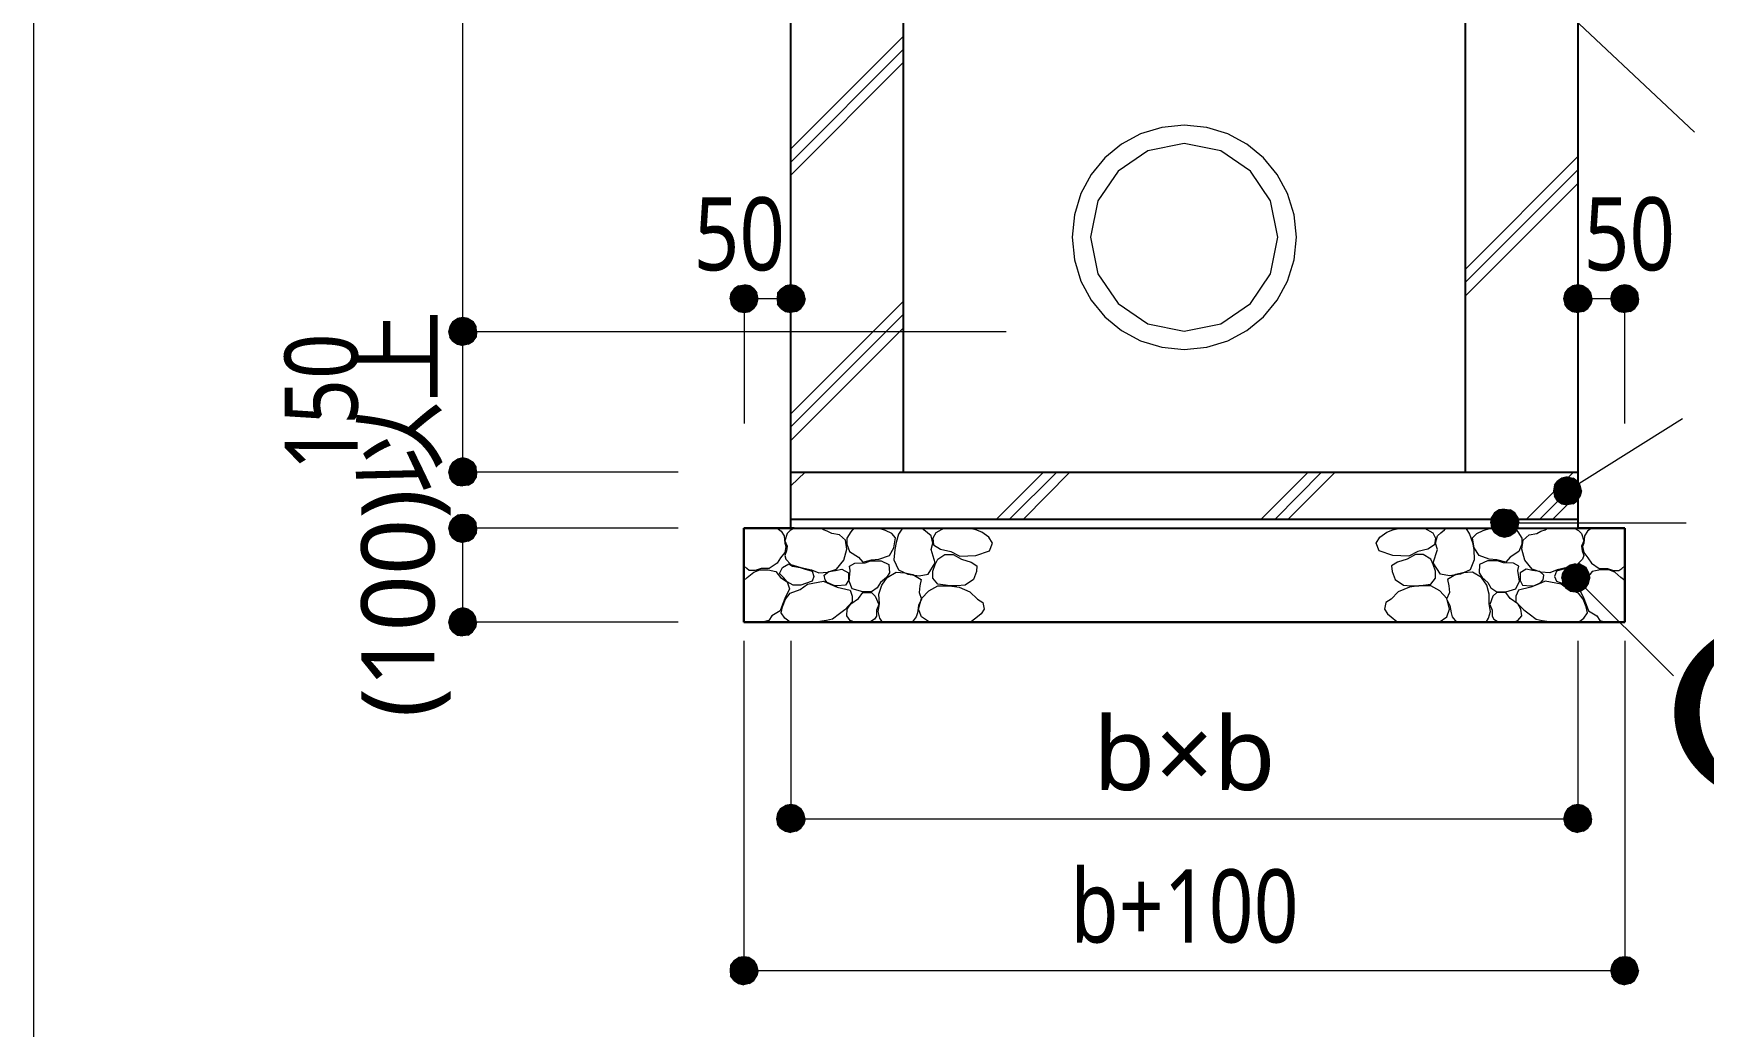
# Model space of a CAD drawing. Header units: millimetres. Extents: x 0 to 420, y 0 to 297.
# Drawn here: x 210.2 to 269.6, y 74.1 to 109.4 of the extents above; entities that cross this region are included whole.
import ezdxf
from ezdxf.enums import TextEntityAlignment as Align

# ---------------------------------------------------------------- set-up
doc = ezdxf.new("R2010")
doc.units = ezdxf.units.MM
doc.styles.add('kst32b', font='NotoSansJP-Variable.ttf')

msp = doc.modelspace()

# ---------------------------------------------------------------- hatches: boundary and pattern name
h = msp.add_hatch(color=7)
h.paths.add_polyline_path([(235.649, 100.415), (235.458, 100.457), (235.458, 99.949), (235.649, 100.415)])
h.paths.add_polyline_path([(235.458, 100.457), (235.458, 99.949), (235.246, 100.415), (235.458, 100.457)])
h.paths.add_polyline_path([(235.458, 99.949), (235.246, 100.415), (235.098, 100.309), (235.458, 99.949)])
h = msp.add_hatch(color=7)
h.paths.add_polyline_path([(237.109, 100.457), (236.919, 100.415), (237.109, 99.949), (237.109, 100.457)])
h.paths.add_polyline_path([(236.919, 100.415), (237.109, 99.949), (236.77, 100.309), (236.919, 100.415)])
h.paths.add_polyline_path([(237.109, 99.949), (236.77, 100.309), (236.643, 100.161), (237.109, 99.949)])
h = msp.add_hatch(color=7)
h.paths.add_polyline_path([(237.575, 100.161), (237.469, 100.309), (237.109, 99.949), (237.575, 100.161)])
h.paths.add_polyline_path([(237.469, 100.309), (237.109, 99.949), (237.3, 100.415), (237.469, 100.309)])
h.paths.add_polyline_path([(237.109, 99.949), (237.3, 100.415), (237.109, 100.457), (237.109, 99.949)])
h = msp.add_hatch(color=7)
h.paths.add_polyline_path([(265.112, 100.457), (264.922, 100.415), (265.112, 99.949), (265.112, 100.457)])
h.paths.add_polyline_path([(264.922, 100.415), (265.112, 99.949), (264.753, 100.309), (264.922, 100.415)])
h.paths.add_polyline_path([(265.112, 99.949), (264.753, 100.309), (264.647, 100.161), (265.112, 99.949)])
h = msp.add_hatch(color=7)
h.paths.add_polyline_path([(265.578, 100.161), (265.472, 100.309), (265.112, 99.949), (265.578, 100.161)])
h.paths.add_polyline_path([(265.472, 100.309), (265.112, 99.949), (265.303, 100.415), (265.472, 100.309)])
h.paths.add_polyline_path([(265.112, 99.949), (265.303, 100.415), (265.112, 100.457), (265.112, 99.949)])
h = msp.add_hatch(color=7)
h.paths.add_polyline_path([(266.785, 100.457), (266.594, 100.415), (266.785, 99.949), (266.785, 100.457)])
h.paths.add_polyline_path([(266.594, 100.415), (266.785, 99.949), (266.425, 100.309), (266.594, 100.415)])
h.paths.add_polyline_path([(266.785, 99.949), (266.425, 100.309), (266.319, 100.161), (266.785, 99.949)])
h = msp.add_hatch(color=7)
h.paths.add_polyline_path([(267.25, 100.161), (267.145, 100.309), (266.785, 99.949), (267.25, 100.161)])
h.paths.add_polyline_path([(267.145, 100.309), (266.785, 99.949), (266.975, 100.415), (267.145, 100.309)])
h.paths.add_polyline_path([(266.785, 99.949), (266.975, 100.415), (266.785, 100.457), (266.785, 99.949)])
h = msp.add_hatch(color=7)
h.paths.add_polyline_path([(235.098, 100.309), (234.992, 100.161), (235.458, 99.949), (235.098, 100.309)])
h.paths.add_polyline_path([(234.992, 100.161), (235.458, 99.949), (234.95, 99.949), (234.992, 100.161)])
h.paths.add_polyline_path([(235.458, 99.949), (234.95, 99.949), (234.992, 99.759), (235.458, 99.949)])
h = msp.add_hatch(color=7)
h.paths.add_polyline_path([(234.992, 99.759), (235.098, 99.61), (235.458, 99.949), (234.992, 99.759)])
h.paths.add_polyline_path([(235.098, 99.61), (235.458, 99.949), (235.246, 99.504), (235.098, 99.61)])
h.paths.add_polyline_path([(235.458, 99.949), (235.246, 99.504), (235.458, 99.462), (235.458, 99.949)])
h = msp.add_hatch(color=7)
h.paths.add_polyline_path([(235.945, 99.949), (235.903, 100.161), (235.458, 99.949), (235.945, 99.949)])
h.paths.add_polyline_path([(235.903, 100.161), (235.458, 99.949), (235.797, 100.309), (235.903, 100.161)])
h.paths.add_polyline_path([(235.458, 99.949), (235.797, 100.309), (235.649, 100.415), (235.458, 99.949)])
h = msp.add_hatch(color=7)
h.paths.add_polyline_path([(235.458, 99.462), (235.649, 99.504), (235.458, 99.949), (235.458, 99.462)])
h.paths.add_polyline_path([(235.649, 99.504), (235.458, 99.949), (235.797, 99.61), (235.649, 99.504)])
h.paths.add_polyline_path([(235.458, 99.949), (235.797, 99.61), (235.903, 99.759), (235.458, 99.949)])
for points in [[(235.903, 99.759), (235.945, 99.949), (235.458, 99.949), (235.903, 99.759)], [(236.643, 100.161), (236.622, 99.949), (237.109, 99.949), (236.643, 100.161)], [(264.647, 100.161), (264.604, 99.949), (265.112, 99.949), (264.647, 100.161)], [(266.319, 100.161), (266.277, 99.949), (266.785, 99.949), (266.319, 100.161)], [(224.98, 98.975), (224.938, 98.785), (225.446, 98.785), (224.98, 98.975)], [(224.98, 93.98), (224.938, 93.789), (225.446, 93.789), (224.98, 93.98)], [(265.197, 93.324), (265.091, 93.472), (264.732, 93.133), (265.197, 93.324)], [(262.319, 92.456), (262.149, 92.35), (262.509, 91.99), (262.319, 92.456)], [(224.98, 91.99), (224.938, 91.8), (225.446, 91.8), (224.98, 91.99)], [(264.837, 90.487), (264.689, 90.382), (265.028, 90.022), (264.837, 90.487)], [(224.98, 88.646), (224.938, 88.455), (225.446, 88.455), (224.98, 88.646)], [(236.643, 81.661), (236.601, 81.471), (237.109, 81.471), (236.643, 81.661)], [(264.647, 81.661), (264.604, 81.471), (265.112, 81.471), (264.647, 81.661)], [(234.971, 76.263), (234.95, 76.073), (235.437, 76.073), (234.971, 76.263)], [(266.319, 76.263), (266.277, 76.073), (266.785, 76.073), (266.319, 76.263)]]:
    msp.add_hatch(color=7).paths.add_polyline_path(points)
h = msp.add_hatch(color=7)
h.paths.add_polyline_path([(236.622, 99.949), (236.643, 99.759), (237.109, 99.949), (236.622, 99.949)])
h.paths.add_polyline_path([(236.643, 99.759), (237.109, 99.949), (236.77, 99.61), (236.643, 99.759)])
h.paths.add_polyline_path([(237.109, 99.949), (236.77, 99.61), (236.919, 99.504), (237.109, 99.949)])
h = msp.add_hatch(color=7)
h.paths.add_polyline_path([(236.919, 99.504), (237.109, 99.462), (237.109, 99.949), (236.919, 99.504)])
h.paths.add_polyline_path([(237.109, 99.462), (237.109, 99.949), (237.3, 99.504), (237.109, 99.462)])
h.paths.add_polyline_path([(237.109, 99.949), (237.3, 99.504), (237.469, 99.61), (237.109, 99.949)])
h = msp.add_hatch(color=7)
h.paths.add_polyline_path([(237.469, 99.61), (237.575, 99.759), (237.109, 99.949), (237.469, 99.61)])
h.paths.add_polyline_path([(237.575, 99.759), (237.109, 99.949), (237.617, 99.949), (237.575, 99.759)])
h.paths.add_polyline_path([(237.109, 99.949), (237.617, 99.949), (237.575, 100.161), (237.109, 99.949)])
h = msp.add_hatch(color=7)
h.paths.add_polyline_path([(264.604, 99.949), (264.647, 99.759), (265.112, 99.949), (264.604, 99.949)])
h.paths.add_polyline_path([(264.647, 99.759), (265.112, 99.949), (264.753, 99.61), (264.647, 99.759)])
h.paths.add_polyline_path([(265.112, 99.949), (264.753, 99.61), (264.922, 99.504), (265.112, 99.949)])
h = msp.add_hatch(color=7)
h.paths.add_polyline_path([(264.922, 99.504), (265.112, 99.462), (265.112, 99.949), (264.922, 99.504)])
h.paths.add_polyline_path([(265.112, 99.462), (265.112, 99.949), (265.303, 99.504), (265.112, 99.462)])
h.paths.add_polyline_path([(265.112, 99.949), (265.303, 99.504), (265.472, 99.61), (265.112, 99.949)])
h = msp.add_hatch(color=7)
h.paths.add_polyline_path([(265.472, 99.61), (265.578, 99.759), (265.112, 99.949), (265.472, 99.61)])
h.paths.add_polyline_path([(265.578, 99.759), (265.112, 99.949), (265.621, 99.949), (265.578, 99.759)])
h.paths.add_polyline_path([(265.112, 99.949), (265.621, 99.949), (265.578, 100.161), (265.112, 99.949)])
h = msp.add_hatch(color=7)
h.paths.add_polyline_path([(266.277, 99.949), (266.319, 99.759), (266.785, 99.949), (266.277, 99.949)])
h.paths.add_polyline_path([(266.319, 99.759), (266.785, 99.949), (266.425, 99.61), (266.319, 99.759)])
h.paths.add_polyline_path([(266.785, 99.949), (266.425, 99.61), (266.594, 99.504), (266.785, 99.949)])
h = msp.add_hatch(color=7)
h.paths.add_polyline_path([(266.594, 99.504), (266.785, 99.462), (266.785, 99.949), (266.594, 99.504)])
h.paths.add_polyline_path([(266.785, 99.462), (266.785, 99.949), (266.975, 99.504), (266.785, 99.462)])
h.paths.add_polyline_path([(266.785, 99.949), (266.975, 99.504), (267.145, 99.61), (266.785, 99.949)])
h = msp.add_hatch(color=7)
h.paths.add_polyline_path([(267.145, 99.61), (267.25, 99.759), (266.785, 99.949), (267.145, 99.61)])
h.paths.add_polyline_path([(267.25, 99.759), (266.785, 99.949), (267.271, 99.949), (267.25, 99.759)])
h.paths.add_polyline_path([(266.785, 99.949), (267.271, 99.949), (267.25, 100.161), (266.785, 99.949)])
h = msp.add_hatch(color=7)
h.paths.add_polyline_path([(225.446, 99.293), (225.256, 99.25), (225.446, 98.785), (225.446, 99.293)])
h.paths.add_polyline_path([(225.256, 99.25), (225.446, 98.785), (225.086, 99.145), (225.256, 99.25)])
h.paths.add_polyline_path([(225.446, 98.785), (225.086, 99.145), (224.98, 98.975), (225.446, 98.785)])
h = msp.add_hatch(color=7)
h.paths.add_polyline_path([(225.912, 98.975), (225.806, 99.145), (225.446, 98.785), (225.912, 98.975)])
h.paths.add_polyline_path([(225.806, 99.145), (225.446, 98.785), (225.637, 99.25), (225.806, 99.145)])
h.paths.add_polyline_path([(225.446, 98.785), (225.637, 99.25), (225.446, 99.293), (225.446, 98.785)])
h = msp.add_hatch(color=7)
h.paths.add_polyline_path([(224.938, 98.785), (224.98, 98.594), (225.446, 98.785), (224.938, 98.785)])
h.paths.add_polyline_path([(224.98, 98.594), (225.446, 98.785), (225.086, 98.446), (224.98, 98.594)])
h.paths.add_polyline_path([(225.446, 98.785), (225.086, 98.446), (225.256, 98.34), (225.446, 98.785)])
h = msp.add_hatch(color=7)
h.paths.add_polyline_path([(225.256, 98.34), (225.446, 98.298), (225.446, 98.785), (225.256, 98.34)])
h.paths.add_polyline_path([(225.446, 98.298), (225.446, 98.785), (225.637, 98.34), (225.446, 98.298)])
h.paths.add_polyline_path([(225.446, 98.785), (225.637, 98.34), (225.806, 98.446), (225.446, 98.785)])
h = msp.add_hatch(color=7)
h.paths.add_polyline_path([(225.806, 98.446), (225.912, 98.594), (225.446, 98.785), (225.806, 98.446)])
h.paths.add_polyline_path([(225.912, 98.594), (225.446, 98.785), (225.933, 98.785), (225.912, 98.594)])
h.paths.add_polyline_path([(225.446, 98.785), (225.933, 98.785), (225.912, 98.975), (225.446, 98.785)])
h = msp.add_hatch(color=7)
h.paths.add_polyline_path([(225.446, 94.297), (225.256, 94.255), (225.446, 93.789), (225.446, 94.297)])
h.paths.add_polyline_path([(225.256, 94.255), (225.446, 93.789), (225.086, 94.149), (225.256, 94.255)])
h.paths.add_polyline_path([(225.446, 93.789), (225.086, 94.149), (224.98, 93.98), (225.446, 93.789)])
h = msp.add_hatch(color=7)
h.paths.add_polyline_path([(225.912, 93.98), (225.806, 94.149), (225.446, 93.789), (225.912, 93.98)])
h.paths.add_polyline_path([(225.806, 94.149), (225.446, 93.789), (225.637, 94.255), (225.806, 94.149)])
h.paths.add_polyline_path([(225.446, 93.789), (225.637, 94.255), (225.446, 94.297), (225.446, 93.789)])
h = msp.add_hatch(color=7)
h.paths.add_polyline_path([(225.806, 93.43), (225.912, 93.599), (225.446, 93.789), (225.806, 93.43)])
h.paths.add_polyline_path([(225.912, 93.599), (225.446, 93.789), (225.933, 93.789), (225.912, 93.599)])
h.paths.add_polyline_path([(225.446, 93.789), (225.933, 93.789), (225.912, 93.98), (225.446, 93.789)])
h = msp.add_hatch(color=7)
h.paths.add_polyline_path([(224.938, 93.789), (224.98, 93.599), (225.446, 93.789), (224.938, 93.789)])
h.paths.add_polyline_path([(224.98, 93.599), (225.446, 93.789), (225.086, 93.43), (224.98, 93.599)])
h.paths.add_polyline_path([(225.446, 93.789), (225.086, 93.43), (225.256, 93.324), (225.446, 93.789)])
h = msp.add_hatch(color=7)
h.paths.add_polyline_path([(225.256, 93.324), (225.446, 93.303), (225.446, 93.789), (225.256, 93.324)])
h.paths.add_polyline_path([(225.446, 93.303), (225.446, 93.789), (225.637, 93.324), (225.446, 93.303)])
h.paths.add_polyline_path([(225.446, 93.789), (225.637, 93.324), (225.806, 93.43), (225.446, 93.789)])
h = msp.add_hatch(color=7)
h.paths.add_polyline_path([(264.541, 93.578), (264.393, 93.472), (264.732, 93.133), (264.541, 93.578)])
h.paths.add_polyline_path([(264.393, 93.472), (264.732, 93.133), (264.287, 93.324), (264.393, 93.472)])
h.paths.add_polyline_path([(264.732, 93.133), (264.287, 93.324), (264.245, 93.133), (264.732, 93.133)])
h = msp.add_hatch(color=7)
h.paths.add_polyline_path([(265.091, 93.472), (264.943, 93.578), (264.732, 93.133), (265.091, 93.472)])
h.paths.add_polyline_path([(264.943, 93.578), (264.732, 93.133), (264.732, 93.62), (264.943, 93.578)])
h.paths.add_polyline_path([(264.732, 93.133), (264.732, 93.62), (264.541, 93.578), (264.732, 93.133)])
h = msp.add_hatch(color=7)
h.paths.add_polyline_path([(265.091, 92.773), (265.197, 92.943), (264.732, 93.133), (265.091, 92.773)])
h.paths.add_polyline_path([(265.197, 92.943), (264.732, 93.133), (265.239, 93.133), (265.197, 92.943)])
h.paths.add_polyline_path([(264.732, 93.133), (265.239, 93.133), (265.197, 93.324), (264.732, 93.133)])
h = msp.add_hatch(color=7)
h.paths.add_polyline_path([(264.245, 93.133), (264.287, 92.943), (264.732, 93.133), (264.245, 93.133)])
h.paths.add_polyline_path([(264.287, 92.943), (264.732, 93.133), (264.393, 92.773), (264.287, 92.943)])
h.paths.add_polyline_path([(264.732, 93.133), (264.393, 92.773), (264.541, 92.668), (264.732, 93.133)])
h = msp.add_hatch(color=7)
h.paths.add_polyline_path([(264.541, 92.668), (264.732, 92.625), (264.732, 93.133), (264.541, 92.668)])
h.paths.add_polyline_path([(264.732, 92.625), (264.732, 93.133), (264.943, 92.668), (264.732, 92.625)])
h.paths.add_polyline_path([(264.732, 93.133), (264.943, 92.668), (265.091, 92.773), (264.732, 93.133)])
h = msp.add_hatch(color=7)
h.paths.add_polyline_path([(225.446, 92.287), (225.256, 92.266), (225.446, 91.8), (225.446, 92.287)])
h.paths.add_polyline_path([(225.256, 92.266), (225.446, 91.8), (225.086, 92.138), (225.256, 92.266)])
h.paths.add_polyline_path([(225.446, 91.8), (225.086, 92.138), (224.98, 91.99), (225.446, 91.8)])
h = msp.add_hatch(color=7)
h.paths.add_polyline_path([(225.912, 91.99), (225.806, 92.138), (225.446, 91.8), (225.912, 91.99)])
h.paths.add_polyline_path([(225.806, 92.138), (225.446, 91.8), (225.637, 92.266), (225.806, 92.138)])
h.paths.add_polyline_path([(225.446, 91.8), (225.637, 92.266), (225.446, 92.287), (225.446, 91.8)])
h = msp.add_hatch(color=7)
h.paths.add_polyline_path([(262.149, 92.35), (262.043, 92.181), (262.509, 91.99), (262.149, 92.35)])
h.paths.add_polyline_path([(262.043, 92.181), (262.509, 91.99), (262.022, 91.99), (262.043, 92.181)])
h.paths.add_polyline_path([(262.509, 91.99), (262.022, 91.99), (262.043, 91.8), (262.509, 91.99)])
h = msp.add_hatch(color=7)
h.paths.add_polyline_path([(262.869, 92.35), (262.7, 92.456), (262.509, 91.99), (262.869, 92.35)])
h.paths.add_polyline_path([(262.7, 92.456), (262.509, 91.99), (262.509, 92.477), (262.7, 92.456)])
h.paths.add_polyline_path([(262.509, 91.99), (262.509, 92.477), (262.319, 92.456), (262.509, 91.99)])
h = msp.add_hatch(color=7)
h.paths.add_polyline_path([(262.975, 91.8), (263.017, 91.99), (262.509, 91.99), (262.975, 91.8)])
h.paths.add_polyline_path([(263.017, 91.99), (262.509, 91.99), (262.975, 92.181), (263.017, 91.99)])
h.paths.add_polyline_path([(262.509, 91.99), (262.975, 92.181), (262.869, 92.35), (262.509, 91.99)])
h = msp.add_hatch(color=7)
h.paths.add_polyline_path([(224.938, 91.8), (224.98, 91.609), (225.446, 91.8), (224.938, 91.8)])
h.paths.add_polyline_path([(224.98, 91.609), (225.446, 91.8), (225.086, 91.44), (224.98, 91.609)])
h.paths.add_polyline_path([(225.446, 91.8), (225.086, 91.44), (225.256, 91.334), (225.446, 91.8)])
h = msp.add_hatch(color=7)
h.paths.add_polyline_path([(225.256, 91.334), (225.446, 91.292), (225.446, 91.8), (225.256, 91.334)])
h.paths.add_polyline_path([(225.446, 91.292), (225.446, 91.8), (225.637, 91.334), (225.446, 91.292)])
h.paths.add_polyline_path([(225.446, 91.8), (225.637, 91.334), (225.806, 91.44), (225.446, 91.8)])
h = msp.add_hatch(color=7)
h.paths.add_polyline_path([(225.806, 91.44), (225.912, 91.609), (225.446, 91.8), (225.806, 91.44)])
h.paths.add_polyline_path([(225.912, 91.609), (225.446, 91.8), (225.933, 91.8), (225.912, 91.609)])
h.paths.add_polyline_path([(225.446, 91.8), (225.933, 91.8), (225.912, 91.99), (225.446, 91.8)])
h = msp.add_hatch(color=7)
h.paths.add_polyline_path([(262.043, 91.8), (262.149, 91.63), (262.509, 91.99), (262.043, 91.8)])
h.paths.add_polyline_path([(262.149, 91.63), (262.509, 91.99), (262.319, 91.525), (262.149, 91.63)])
h.paths.add_polyline_path([(262.509, 91.99), (262.319, 91.525), (262.509, 91.482), (262.509, 91.99)])
h = msp.add_hatch(color=7)
h.paths.add_polyline_path([(262.509, 91.482), (262.7, 91.525), (262.509, 91.99), (262.509, 91.482)])
h.paths.add_polyline_path([(262.7, 91.525), (262.509, 91.99), (262.869, 91.63), (262.7, 91.525)])
h.paths.add_polyline_path([(262.509, 91.99), (262.869, 91.63), (262.975, 91.8), (262.509, 91.99)])
h = msp.add_hatch(color=7)
h.paths.add_polyline_path([(264.689, 90.382), (264.583, 90.212), (265.028, 90.022), (264.689, 90.382)])
h.paths.add_polyline_path([(264.583, 90.212), (265.028, 90.022), (264.541, 90.022), (264.583, 90.212)])
h.paths.add_polyline_path([(265.028, 90.022), (264.541, 90.022), (264.583, 89.831), (265.028, 90.022)])
h = msp.add_hatch(color=7)
h.paths.add_polyline_path([(265.388, 90.382), (265.218, 90.487), (265.028, 90.022), (265.388, 90.382)])
h.paths.add_polyline_path([(265.218, 90.487), (265.028, 90.022), (265.028, 90.53), (265.218, 90.487)])
h.paths.add_polyline_path([(265.028, 90.022), (265.028, 90.53), (264.837, 90.487), (265.028, 90.022)])
h = msp.add_hatch(color=7)
h.paths.add_polyline_path([(265.494, 89.831), (265.536, 90.022), (265.028, 90.022), (265.494, 89.831)])
h.paths.add_polyline_path([(265.536, 90.022), (265.028, 90.022), (265.494, 90.212), (265.536, 90.022)])
h.paths.add_polyline_path([(265.028, 90.022), (265.494, 90.212), (265.388, 90.382), (265.028, 90.022)])
h = msp.add_hatch(color=7)
h.paths.add_polyline_path([(264.583, 89.831), (264.689, 89.662), (265.028, 90.022), (264.583, 89.831)])
h.paths.add_polyline_path([(264.689, 89.662), (265.028, 90.022), (264.837, 89.556), (264.689, 89.662)])
h.paths.add_polyline_path([(265.028, 90.022), (264.837, 89.556), (265.028, 89.535), (265.028, 90.022)])
h = msp.add_hatch(color=7)
h.paths.add_polyline_path([(265.028, 89.535), (265.218, 89.556), (265.028, 90.022), (265.028, 89.535)])
h.paths.add_polyline_path([(265.218, 89.556), (265.028, 90.022), (265.388, 89.662), (265.218, 89.556)])
h.paths.add_polyline_path([(265.028, 90.022), (265.388, 89.662), (265.494, 89.831), (265.028, 90.022)])
h = msp.add_hatch(color=7)
h.paths.add_polyline_path([(225.446, 88.963), (225.256, 88.921), (225.446, 88.455), (225.446, 88.963)])
h.paths.add_polyline_path([(225.256, 88.921), (225.446, 88.455), (225.086, 88.815), (225.256, 88.921)])
h.paths.add_polyline_path([(225.446, 88.455), (225.086, 88.815), (224.98, 88.646), (225.446, 88.455)])
h = msp.add_hatch(color=7)
h.paths.add_polyline_path([(225.891, 88.646), (225.785, 88.815), (225.446, 88.455), (225.891, 88.646)])
h.paths.add_polyline_path([(225.785, 88.815), (225.446, 88.455), (225.637, 88.921), (225.785, 88.815)])
h.paths.add_polyline_path([(225.446, 88.455), (225.637, 88.921), (225.446, 88.963), (225.446, 88.455)])
h = msp.add_hatch(color=7)
h.paths.add_polyline_path([(225.785, 88.117), (225.891, 88.265), (225.446, 88.455), (225.785, 88.117)])
h.paths.add_polyline_path([(225.891, 88.265), (225.446, 88.455), (225.933, 88.455), (225.891, 88.265)])
h.paths.add_polyline_path([(225.446, 88.455), (225.933, 88.455), (225.891, 88.646), (225.446, 88.455)])
h = msp.add_hatch(color=7)
h.paths.add_polyline_path([(224.938, 88.455), (224.98, 88.265), (225.446, 88.455), (224.938, 88.455)])
h.paths.add_polyline_path([(224.98, 88.265), (225.446, 88.455), (225.086, 88.117), (224.98, 88.265)])
h.paths.add_polyline_path([(225.446, 88.455), (225.086, 88.117), (225.256, 87.99), (225.446, 88.455)])
h = msp.add_hatch(color=7)
h.paths.add_polyline_path([(225.256, 87.99), (225.446, 87.969), (225.446, 88.455), (225.256, 87.99)])
h.paths.add_polyline_path([(225.446, 87.969), (225.446, 88.455), (225.637, 87.99), (225.446, 87.969)])
h.paths.add_polyline_path([(225.446, 88.455), (225.637, 87.99), (225.785, 88.117), (225.446, 88.455)])
h = msp.add_hatch(color=7)
h.paths.add_polyline_path([(236.601, 81.471), (236.643, 81.28), (237.109, 81.471), (236.601, 81.471)])
h.paths.add_polyline_path([(236.643, 81.28), (237.109, 81.471), (236.749, 81.132), (236.643, 81.28)])
h.paths.add_polyline_path([(237.109, 81.471), (236.749, 81.132), (236.919, 81.026), (237.109, 81.471)])
h = msp.add_hatch(color=7)
h.paths.add_polyline_path([(237.109, 81.979), (236.919, 81.936), (237.109, 81.471), (237.109, 81.979)])
h.paths.add_polyline_path([(236.919, 81.936), (237.109, 81.471), (236.749, 81.83), (236.919, 81.936)])
h.paths.add_polyline_path([(237.109, 81.471), (236.749, 81.83), (236.643, 81.661), (237.109, 81.471)])
h = msp.add_hatch(color=7)
h.paths.add_polyline_path([(236.919, 81.026), (237.109, 80.984), (237.109, 81.471), (236.919, 81.026)])
h.paths.add_polyline_path([(237.109, 80.984), (237.109, 81.471), (237.3, 81.026), (237.109, 80.984)])
h.paths.add_polyline_path([(237.109, 81.471), (237.3, 81.026), (237.469, 81.132), (237.109, 81.471)])
h = msp.add_hatch(color=7)
h.paths.add_polyline_path([(237.575, 81.661), (237.469, 81.83), (237.109, 81.471), (237.575, 81.661)])
h.paths.add_polyline_path([(237.469, 81.83), (237.109, 81.471), (237.3, 81.936), (237.469, 81.83)])
h.paths.add_polyline_path([(237.109, 81.471), (237.3, 81.936), (237.109, 81.979), (237.109, 81.471)])
h = msp.add_hatch(color=7)
h.paths.add_polyline_path([(237.469, 81.132), (237.575, 81.28), (237.109, 81.471), (237.469, 81.132)])
h.paths.add_polyline_path([(237.575, 81.28), (237.109, 81.471), (237.617, 81.471), (237.575, 81.28)])
h.paths.add_polyline_path([(237.109, 81.471), (237.617, 81.471), (237.575, 81.661), (237.109, 81.471)])
h = msp.add_hatch(color=7)
h.paths.add_polyline_path([(264.604, 81.471), (264.647, 81.28), (265.112, 81.471), (264.604, 81.471)])
h.paths.add_polyline_path([(264.647, 81.28), (265.112, 81.471), (264.753, 81.132), (264.647, 81.28)])
h.paths.add_polyline_path([(265.112, 81.471), (264.753, 81.132), (264.922, 81.026), (265.112, 81.471)])
h = msp.add_hatch(color=7)
h.paths.add_polyline_path([(265.112, 81.979), (264.922, 81.936), (265.112, 81.471), (265.112, 81.979)])
h.paths.add_polyline_path([(264.922, 81.936), (265.112, 81.471), (264.753, 81.83), (264.922, 81.936)])
h.paths.add_polyline_path([(265.112, 81.471), (264.753, 81.83), (264.647, 81.661), (265.112, 81.471)])
h = msp.add_hatch(color=7)
h.paths.add_polyline_path([(264.922, 81.026), (265.112, 80.984), (265.112, 81.471), (264.922, 81.026)])
h.paths.add_polyline_path([(265.112, 80.984), (265.112, 81.471), (265.303, 81.026), (265.112, 80.984)])
h.paths.add_polyline_path([(265.112, 81.471), (265.303, 81.026), (265.472, 81.132), (265.112, 81.471)])
h = msp.add_hatch(color=7)
h.paths.add_polyline_path([(265.578, 81.661), (265.472, 81.83), (265.112, 81.471), (265.578, 81.661)])
h.paths.add_polyline_path([(265.472, 81.83), (265.112, 81.471), (265.303, 81.936), (265.472, 81.83)])
h.paths.add_polyline_path([(265.112, 81.471), (265.303, 81.936), (265.112, 81.979), (265.112, 81.471)])
h = msp.add_hatch(color=7)
h.paths.add_polyline_path([(265.472, 81.132), (265.578, 81.28), (265.112, 81.471), (265.472, 81.132)])
h.paths.add_polyline_path([(265.578, 81.28), (265.112, 81.471), (265.599, 81.471), (265.578, 81.28)])
h.paths.add_polyline_path([(265.112, 81.471), (265.599, 81.471), (265.578, 81.661), (265.112, 81.471)])
h = msp.add_hatch(color=7)
h.paths.add_polyline_path([(234.95, 76.073), (234.971, 75.882), (235.437, 76.073), (234.95, 76.073)])
h.paths.add_polyline_path([(234.971, 75.882), (235.437, 76.073), (235.098, 75.713), (234.971, 75.882)])
h.paths.add_polyline_path([(235.437, 76.073), (235.098, 75.713), (235.246, 75.607), (235.437, 76.073)])
h = msp.add_hatch(color=7)
h.paths.add_polyline_path([(235.437, 76.56), (235.246, 76.539), (235.437, 76.073), (235.437, 76.56)])
h.paths.add_polyline_path([(235.246, 76.539), (235.437, 76.073), (235.098, 76.433), (235.246, 76.539)])
h.paths.add_polyline_path([(235.437, 76.073), (235.098, 76.433), (234.971, 76.263), (235.437, 76.073)])
h = msp.add_hatch(color=7)
h.paths.add_polyline_path([(235.246, 75.607), (235.437, 75.565), (235.437, 76.073), (235.246, 75.607)])
h.paths.add_polyline_path([(235.437, 75.565), (235.437, 76.073), (235.627, 75.607), (235.437, 75.565)])
h.paths.add_polyline_path([(235.437, 76.073), (235.627, 75.607), (235.797, 75.713), (235.437, 76.073)])
h = msp.add_hatch(color=7)
h.paths.add_polyline_path([(235.903, 76.263), (235.797, 76.433), (235.437, 76.073), (235.903, 76.263)])
h.paths.add_polyline_path([(235.797, 76.433), (235.437, 76.073), (235.627, 76.539), (235.797, 76.433)])
h.paths.add_polyline_path([(235.437, 76.073), (235.627, 76.539), (235.437, 76.56), (235.437, 76.073)])
h = msp.add_hatch(color=7)
h.paths.add_polyline_path([(235.797, 75.713), (235.903, 75.882), (235.437, 76.073), (235.797, 75.713)])
h.paths.add_polyline_path([(235.903, 75.882), (235.437, 76.073), (235.945, 76.073), (235.903, 75.882)])
h.paths.add_polyline_path([(235.437, 76.073), (235.945, 76.073), (235.903, 76.263), (235.437, 76.073)])
h = msp.add_hatch(color=7)
h.paths.add_polyline_path([(266.277, 76.073), (266.319, 75.882), (266.785, 76.073), (266.277, 76.073)])
h.paths.add_polyline_path([(266.319, 75.882), (266.785, 76.073), (266.425, 75.713), (266.319, 75.882)])
h.paths.add_polyline_path([(266.785, 76.073), (266.425, 75.713), (266.594, 75.607), (266.785, 76.073)])
h = msp.add_hatch(color=7)
h.paths.add_polyline_path([(266.785, 76.56), (266.594, 76.539), (266.785, 76.073), (266.785, 76.56)])
h.paths.add_polyline_path([(266.594, 76.539), (266.785, 76.073), (266.425, 76.433), (266.594, 76.539)])
h.paths.add_polyline_path([(266.785, 76.073), (266.425, 76.433), (266.319, 76.263), (266.785, 76.073)])
h = msp.add_hatch(color=7)
h.paths.add_polyline_path([(266.594, 75.607), (266.785, 75.565), (266.785, 76.073), (266.594, 75.607)])
h.paths.add_polyline_path([(266.785, 75.565), (266.785, 76.073), (266.975, 75.607), (266.785, 75.565)])
h.paths.add_polyline_path([(266.785, 76.073), (266.975, 75.607), (267.123, 75.713), (266.785, 76.073)])
h = msp.add_hatch(color=7)
h.paths.add_polyline_path([(267.229, 76.263), (267.123, 76.433), (266.785, 76.073), (267.229, 76.263)])
h.paths.add_polyline_path([(267.123, 76.433), (266.785, 76.073), (266.975, 76.539), (267.123, 76.433)])
h.paths.add_polyline_path([(266.785, 76.073), (266.975, 76.539), (266.785, 76.56), (266.785, 76.073)])
h = msp.add_hatch(color=7)
h.paths.add_polyline_path([(267.123, 75.713), (267.229, 75.882), (266.785, 76.073), (267.123, 75.713)])
h.paths.add_polyline_path([(267.229, 75.882), (266.785, 76.073), (267.271, 76.073), (267.229, 75.882)])
h.paths.add_polyline_path([(266.785, 76.073), (267.271, 76.073), (267.229, 76.263), (266.785, 76.073)])

# ---------------------------------------------------------------- linework, layer by layer
at = {"lineweight": 13}
for points in [[(210.164, 285.983), (210.164, 45.995)], [(225.446, 93.789), (225.446, 98.785), (225.446, 127.127)], [(263.991, 110.85), (269.261, 105.876)], [(237.109, 105.283), (241.11, 109.284)], [(237.109, 104.817), (241.11, 108.818)], [(237.109, 104.352), (241.11, 108.352)], [(261.112, 101.007), (265.112, 105.008)], [(261.112, 100.542), (265.112, 104.542)], [(261.112, 100.055), (265.112, 104.055)], [(235.458, 95.525), (235.458, 99.97)], [(237.109, 99.949), (235.458, 99.949)], [(237.109, 95.864), (241.11, 99.864)], [(266.785, 99.949), (265.112, 99.949)], [(266.785, 95.525), (266.785, 99.949)], [(237.109, 95.398), (241.11, 99.399)], [(244.771, 98.785), (225.446, 98.785)], [(237.109, 94.911), (241.11, 98.912)], [(264.732, 93.133), (268.838, 95.695)], [(233.109, 93.789), (225.446, 93.789)], [(233.109, 93.789), (229.235, 93.789)], [(237.109, 93.303), (237.617, 93.789)], [(237.151, 93.789), (237.109, 93.768)], [(244.433, 92.117), (246.105, 93.789)], [(244.898, 92.117), (246.571, 93.789)], [(245.385, 92.117), (247.036, 93.789)], [(253.852, 92.117), (255.524, 93.789)], [(254.339, 92.117), (255.99, 93.789)], [(254.804, 92.117), (256.477, 93.789)], [(263.292, 92.117), (264.964, 93.789)], [(263.758, 92.117), (265.112, 93.472)], [(264.223, 92.117), (265.112, 93.006)], [(233.109, 91.8), (225.446, 91.8)], [(225.446, 88.455), (225.446, 91.8)], [(236.622, 91.8), (236.77, 91.694), (236.876, 91.525), (236.897, 91.271), (236.94, 91.144), (236.897, 90.932), (236.749, 90.741), (236.622, 90.551), (236.347, 90.361), (236.051, 90.361), (235.839, 90.297), (235.627, 90.297), (235.543, 90.361), (235.437, 90.466)], [(237.236, 91.8), (237.088, 91.715), (236.982, 91.609), (236.897, 91.355), (236.982, 91.165), (236.961, 90.996), (236.897, 90.826), (236.94, 90.699), (237.109, 90.509), (237.469, 90.403), (237.85, 90.318), (238.104, 90.212), (238.421, 90.234), (238.739, 90.339), (238.993, 90.657), (239.099, 91.059), (239.056, 91.377), (238.845, 91.567), (238.57, 91.609), (238.4, 91.694), (238.273, 91.736), (238.188, 91.8)], [(239.353, 91.8), (239.247, 91.673), (239.099, 91.44), (239.099, 91.228), (239.204, 90.974), (239.522, 90.763), (239.67, 90.593), (239.988, 90.678), (240.242, 90.699), (240.623, 90.826), (240.771, 91.101), (240.834, 91.461), (240.707, 91.609), (240.475, 91.715), (240.221, 91.8)], [(241.088, 91.8), (240.94, 91.588), (240.855, 91.292), (240.813, 91.038), (240.771, 90.678), (240.94, 90.318), (241.279, 90.17), (241.681, 90.106), (241.998, 90.17), (242.253, 90.572), (242.104, 91.038), (242.168, 91.271), (242.104, 91.525), (241.977, 91.63), (241.85, 91.736), (241.808, 91.8)], [(242.57, 91.8), (242.274, 91.63), (242.168, 91.44), (242.189, 91.207), (242.443, 91.059), (242.803, 90.974), (243.12, 90.805), (243.692, 90.826), (244.179, 90.996), (244.285, 91.271), (244.157, 91.482), (243.904, 91.652), (243.692, 91.736), (243.438, 91.8)], [(259.652, 91.8), (259.948, 91.63), (260.054, 91.44), (260.011, 91.207), (259.779, 91.059), (259.419, 90.974), (259.101, 90.805), (258.53, 90.826), (258.043, 90.996), (257.937, 91.271), (258.064, 91.482), (258.318, 91.652), (258.53, 91.736), (258.784, 91.8)], [(261.133, 91.8), (261.26, 91.588), (261.366, 91.292), (261.408, 91.038), (261.429, 90.678), (261.281, 90.318), (260.943, 90.17), (260.541, 90.106), (260.223, 90.17), (259.969, 90.572), (260.117, 91.038), (260.054, 91.271), (260.117, 91.525), (260.244, 91.63), (260.371, 91.736), (260.414, 91.8)], [(262.869, 91.8), (262.975, 91.673), (263.123, 91.44), (263.123, 91.228), (263.017, 90.974), (262.7, 90.763), (262.551, 90.593), (262.234, 90.678), (261.959, 90.699), (261.599, 90.826), (261.429, 91.101), (261.366, 91.461), (261.514, 91.609), (261.747, 91.715), (262.001, 91.8)], [(262.509, 91.99), (268.965, 91.99)], [(264.986, 91.8), (265.134, 91.715), (265.239, 91.609), (265.324, 91.355), (265.239, 91.165), (265.261, 90.996), (265.324, 90.826), (265.282, 90.699), (265.091, 90.509), (264.732, 90.403), (264.372, 90.318), (264.118, 90.212), (263.8, 90.234), (263.483, 90.339), (263.229, 90.657), (263.123, 91.059), (263.165, 91.377), (263.377, 91.567), (263.652, 91.609), (263.8, 91.694), (263.948, 91.736), (264.033, 91.8)], [(265.599, 91.8), (265.451, 91.694), (265.345, 91.525), (265.324, 91.271), (265.282, 91.144), (265.324, 90.932), (265.472, 90.741), (265.599, 90.551), (265.875, 90.361), (266.171, 90.361), (266.382, 90.297), (266.573, 90.297), (266.679, 90.361), (266.785, 90.466)], [(235.437, 89.937), (235.564, 90.043), (235.797, 90.234), (236.008, 90.318), (236.305, 90.318), (236.58, 90.255), (236.749, 90.043), (236.982, 89.895), (237.067, 89.641), (236.897, 89.302), (236.813, 89.09), (236.728, 88.858), (236.432, 88.688), (236.326, 88.519), (236.093, 88.455)], [(237.088, 88.455), (236.897, 88.604), (236.77, 88.794), (236.813, 89.006), (236.919, 89.281), (237.088, 89.493), (237.448, 89.62), (237.702, 89.81), (238.273, 89.916), (238.506, 89.81), (238.76, 89.704), (239.226, 89.598), (239.289, 89.387), (239.289, 89.175), (239.035, 88.9), (238.845, 88.752), (238.591, 88.561), (238.379, 88.519), (237.977, 88.455)], [(240.369, 88.455), (240.284, 88.604), (240.221, 88.837), (240.263, 89.112), (240.242, 89.45), (240.348, 89.768), (240.538, 90.043), (240.855, 90.234), (241.173, 90.212), (241.448, 90.149), (241.745, 89.979), (241.702, 89.747), (241.681, 89.514), (241.766, 89.281), (241.66, 89.048), (241.618, 88.794), (241.575, 88.646), (241.427, 88.455)], [(242.041, 88.455), (241.766, 88.646), (241.66, 88.921), (241.766, 89.302), (242.02, 89.577), (242.337, 89.747), (242.761, 89.747), (243.099, 89.704), (243.48, 89.535), (243.755, 89.281), (243.946, 89.154), (243.988, 88.921), (243.882, 88.752), (243.755, 88.646), (243.544, 88.477), (243.417, 88.455)], [(260.181, 88.455), (260.456, 88.646), (260.541, 88.921), (260.456, 89.302), (260.202, 89.577), (259.884, 89.747), (259.461, 89.747), (259.122, 89.704), (258.72, 89.535), (258.466, 89.281), (258.276, 89.154), (258.233, 88.921), (258.339, 88.752), (258.466, 88.646), (258.678, 88.477), (258.805, 88.455)], [(261.853, 88.455), (261.938, 88.604), (262.001, 88.837), (261.959, 89.112), (261.959, 89.45), (261.874, 89.768), (261.684, 90.043), (261.366, 90.234), (261.027, 90.212), (260.773, 90.149), (260.477, 89.979), (260.519, 89.747), (260.541, 89.514), (260.435, 89.281), (260.562, 89.048), (260.604, 88.794), (260.646, 88.646), (260.795, 88.455)], [(265.134, 88.455), (265.324, 88.604), (265.451, 88.794), (265.409, 89.006), (265.303, 89.281), (265.134, 89.493), (264.774, 89.62), (264.52, 89.81), (263.948, 89.916), (263.716, 89.81), (263.44, 89.704), (262.996, 89.598), (262.911, 89.387), (262.911, 89.175), (263.186, 88.9), (263.377, 88.752), (263.631, 88.561), (263.843, 88.519), (264.245, 88.455)], [(265.028, 90.022), (268.52, 86.55)], [(266.785, 89.937), (266.637, 90.043), (266.425, 90.234), (266.213, 90.318), (265.917, 90.318), (265.621, 90.255), (265.451, 90.043), (265.239, 89.895), (265.155, 89.641), (265.324, 89.302), (265.409, 89.09), (265.494, 88.858), (265.79, 88.688), (265.896, 88.519), (266.129, 88.455)], [(239.395, 88.455), (239.226, 88.519), (239.099, 88.688), (239.12, 88.921), (239.247, 89.112), (239.522, 89.302), (239.67, 89.514), (239.988, 89.514), (240.115, 89.387), (240.242, 89.09), (240.157, 88.879), (240.157, 88.667), (240.094, 88.561), (239.924, 88.455)], [(262.827, 88.455), (262.975, 88.519), (263.123, 88.688), (263.08, 88.921), (262.975, 89.112), (262.7, 89.302), (262.551, 89.514), (262.234, 89.514), (262.086, 89.387), (261.98, 89.09), (262.064, 88.879), (262.064, 88.667), (262.128, 88.561), (262.297, 88.455)], [(233.109, 88.455), (225.446, 88.455)], [(235.437, 87.799), (235.437, 76.073)], [(237.109, 87.799), (237.109, 81.471), (265.112, 81.471)], [(265.112, 87.799), (265.112, 81.471)], [(266.785, 87.799), (266.785, 76.073)], [(235.437, 76.073), (266.785, 76.073)]]:
    msp.add_lwpolyline(points, dxfattribs=at)
at = {"lineweight": 25}
for points in [[(237.109, 91.8), (237.109, 125.455)], [(241.11, 125.455), (241.11, 93.789)], [(261.112, 93.789), (261.112, 125.455)], [(265.112, 125.455), (265.112, 91.8)], [(237.109, 93.789), (265.112, 93.789)], [(237.109, 92.117), (265.112, 92.117)], [(237.109, 91.8), (265.112, 91.8)]]:
    msp.add_lwpolyline(points, dxfattribs=at)
at = {"lineweight": 13}
for points in [[(255.101, 102.14), (255.02, 102.944), (254.787, 103.693), (254.419, 104.371), (253.932, 104.961), (253.342, 105.448), (252.664, 105.816), (251.915, 106.049), (251.111, 106.13), (250.307, 106.049), (249.558, 105.816), (248.88, 105.448), (248.289, 104.961), (247.802, 104.371), (247.434, 103.693), (247.202, 102.944), (247.121, 102.14), (247.202, 101.336), (247.434, 100.587), (247.802, 99.909), (248.289, 99.318), (248.88, 98.831), (249.558, 98.463), (250.307, 98.231), (251.111, 98.15), (251.915, 98.231), (252.664, 98.463), (253.342, 98.831), (253.932, 99.318), (254.419, 99.909), (254.787, 100.587), (255.02, 101.336)], [(254.445, 102.14), (254.183, 103.437), (253.468, 104.497), (252.408, 105.212), (251.111, 105.473), (249.813, 105.212), (248.753, 104.497), (248.039, 103.437), (247.777, 102.14), (248.039, 100.842), (248.753, 99.782), (249.813, 99.068), (251.111, 98.806), (252.408, 99.068), (253.468, 99.782), (254.183, 100.842)], [(237.638, 89.831), (237.469, 89.768), (237.194, 89.768), (236.982, 89.895), (236.855, 90.043), (236.707, 90.191), (236.813, 90.403), (237.046, 90.53), (237.172, 90.445), (237.448, 90.403), (237.617, 90.339), (237.871, 90.276), (237.935, 90.085), (237.871, 89.916)], [(238.675, 89.747), (238.4, 89.874), (238.337, 89.958), (238.294, 90.128), (238.464, 90.255), (238.696, 90.297), (238.929, 90.339), (239.162, 90.212), (239.162, 89.937), (239.056, 89.768), (238.76, 89.747)], [(239.988, 89.535), (239.67, 89.535), (239.289, 89.641), (239.183, 89.916), (239.226, 90.297), (239.204, 90.445), (239.395, 90.551), (239.755, 90.572), (239.945, 90.636), (240.326, 90.636), (240.602, 90.509), (240.623, 90.212), (240.517, 90.043), (240.305, 89.874), (240.178, 89.683)], [(242.612, 89.768), (242.337, 89.81), (242.168, 90.022), (242.168, 90.276), (242.253, 90.509), (242.337, 90.699), (242.591, 90.868), (242.887, 90.868), (243.184, 90.699), (243.523, 90.593), (243.734, 90.466), (243.713, 90.255), (243.607, 89.979), (243.311, 89.768), (243.014, 89.747), (242.761, 89.747)], [(259.609, 89.768), (259.884, 89.81), (260.054, 90.022), (260.054, 90.276), (259.969, 90.509), (259.884, 90.699), (259.609, 90.868), (259.334, 90.868), (259.038, 90.699), (258.699, 90.593), (258.487, 90.466), (258.509, 90.255), (258.614, 89.979), (258.911, 89.768), (259.186, 89.747), (259.461, 89.747)], [(262.234, 89.535), (262.551, 89.535), (262.911, 89.641), (263.038, 89.916), (262.975, 90.297), (263.017, 90.445), (262.827, 90.551), (262.467, 90.572), (262.255, 90.636), (261.895, 90.636), (261.62, 90.509), (261.599, 90.212), (261.705, 90.043), (261.916, 89.874), (262.022, 89.683)], [(263.546, 89.747), (263.8, 89.874), (263.885, 89.958), (263.906, 90.128), (263.758, 90.255), (263.504, 90.297), (263.271, 90.339), (263.059, 90.212), (263.059, 89.937), (263.144, 89.768), (263.44, 89.747)], [(264.583, 89.831), (264.753, 89.768), (265.028, 89.768), (265.239, 89.895), (265.366, 90.043), (265.515, 90.191), (265.409, 90.403), (265.176, 90.53), (265.028, 90.445), (264.774, 90.403), (264.604, 90.339), (264.35, 90.276), (264.287, 90.085), (264.35, 89.916)]]:
    msp.add_lwpolyline(points, close=True, dxfattribs=at)
at = {"lineweight": 0}
for points in [[(235.458, 100.457), (235.458, 99.949), (235.246, 100.415)], [(235.649, 100.415), (235.458, 100.457), (235.458, 99.949)], [(237.109, 100.457), (236.919, 100.415), (237.109, 99.949)], [(237.109, 99.949), (237.3, 100.415), (237.109, 100.457)], [(265.112, 100.457), (264.922, 100.415), (265.112, 99.949)], [(265.112, 99.949), (265.303, 100.415), (265.112, 100.457)], [(266.785, 100.457), (266.594, 100.415), (266.785, 99.949)], [(266.785, 99.949), (266.975, 100.415), (266.785, 100.457)], [(234.992, 100.161), (235.458, 99.949), (234.95, 99.949)], [(235.458, 99.949), (234.95, 99.949), (234.992, 99.759)], [(235.098, 100.309), (234.992, 100.161), (235.458, 99.949)], [(234.992, 99.759), (235.098, 99.61), (235.458, 99.949)], [(235.458, 99.949), (235.246, 100.415), (235.098, 100.309)], [(235.098, 99.61), (235.458, 99.949), (235.246, 99.504)], [(235.458, 99.949), (235.246, 99.504), (235.458, 99.462)], [(235.458, 99.949), (235.797, 100.309), (235.649, 100.415)], [(235.903, 100.161), (235.458, 99.949), (235.797, 100.309)], [(235.945, 99.949), (235.903, 100.161), (235.458, 99.949)], [(235.458, 99.462), (235.649, 99.504), (235.458, 99.949)], [(235.649, 99.504), (235.458, 99.949), (235.797, 99.61)], [(235.458, 99.949), (235.797, 99.61), (235.903, 99.759)], [(235.903, 99.759), (235.945, 99.949), (235.458, 99.949)], [(236.643, 100.161), (236.622, 99.949), (237.109, 99.949)], [(236.622, 99.949), (236.643, 99.759), (237.109, 99.949)], [(237.109, 99.949), (236.77, 100.309), (236.643, 100.161)], [(236.643, 99.759), (237.109, 99.949), (236.77, 99.61)], [(236.919, 100.415), (237.109, 99.949), (236.77, 100.309)], [(237.109, 99.949), (236.77, 99.61), (236.919, 99.504)], [(236.919, 99.504), (237.109, 99.462), (237.109, 99.949)], [(237.469, 100.309), (237.109, 99.949), (237.3, 100.415)], [(237.575, 100.161), (237.469, 100.309), (237.109, 99.949)], [(237.109, 99.949), (237.617, 99.949), (237.575, 100.161)], [(237.109, 99.462), (237.109, 99.949), (237.3, 99.504)], [(237.109, 99.949), (237.3, 99.504), (237.469, 99.61)], [(237.469, 99.61), (237.575, 99.759), (237.109, 99.949)], [(237.575, 99.759), (237.109, 99.949), (237.617, 99.949)], [(264.647, 100.161), (264.604, 99.949), (265.112, 99.949)], [(264.604, 99.949), (264.647, 99.759), (265.112, 99.949)], [(265.112, 99.949), (264.753, 100.309), (264.647, 100.161)], [(264.647, 99.759), (265.112, 99.949), (264.753, 99.61)], [(264.922, 100.415), (265.112, 99.949), (264.753, 100.309)], [(265.112, 99.949), (264.753, 99.61), (264.922, 99.504)], [(264.922, 99.504), (265.112, 99.462), (265.112, 99.949)], [(265.472, 100.309), (265.112, 99.949), (265.303, 100.415)], [(265.578, 100.161), (265.472, 100.309), (265.112, 99.949)], [(265.112, 99.949), (265.621, 99.949), (265.578, 100.161)], [(265.112, 99.462), (265.112, 99.949), (265.303, 99.504)], [(265.112, 99.949), (265.303, 99.504), (265.472, 99.61)], [(265.472, 99.61), (265.578, 99.759), (265.112, 99.949)], [(265.578, 99.759), (265.112, 99.949), (265.621, 99.949)], [(266.319, 100.161), (266.277, 99.949), (266.785, 99.949)], [(266.277, 99.949), (266.319, 99.759), (266.785, 99.949)], [(266.785, 99.949), (266.425, 100.309), (266.319, 100.161)], [(266.319, 99.759), (266.785, 99.949), (266.425, 99.61)], [(266.594, 100.415), (266.785, 99.949), (266.425, 100.309)], [(266.785, 99.949), (266.425, 99.61), (266.594, 99.504)], [(266.594, 99.504), (266.785, 99.462), (266.785, 99.949)], [(267.145, 100.309), (266.785, 99.949), (266.975, 100.415)], [(267.25, 100.161), (267.145, 100.309), (266.785, 99.949)], [(266.785, 99.949), (267.271, 99.949), (267.25, 100.161)], [(266.785, 99.462), (266.785, 99.949), (266.975, 99.504)], [(266.785, 99.949), (266.975, 99.504), (267.145, 99.61)], [(267.145, 99.61), (267.25, 99.759), (266.785, 99.949)], [(267.25, 99.759), (266.785, 99.949), (267.271, 99.949)], [(225.256, 99.25), (225.446, 98.785), (225.086, 99.145)], [(225.446, 99.293), (225.256, 99.25), (225.446, 98.785)], [(225.446, 98.785), (225.637, 99.25), (225.446, 99.293)], [(225.806, 99.145), (225.446, 98.785), (225.637, 99.25)], [(224.98, 98.975), (224.938, 98.785), (225.446, 98.785)], [(224.938, 98.785), (224.98, 98.594), (225.446, 98.785)], [(225.446, 98.785), (225.086, 99.145), (224.98, 98.975)], [(224.98, 98.594), (225.446, 98.785), (225.086, 98.446)], [(225.446, 98.785), (225.086, 98.446), (225.256, 98.34)], [(225.256, 98.34), (225.446, 98.298), (225.446, 98.785)], [(225.912, 98.975), (225.806, 99.145), (225.446, 98.785)], [(225.446, 98.785), (225.933, 98.785), (225.912, 98.975)], [(225.446, 98.298), (225.446, 98.785), (225.637, 98.34)], [(225.446, 98.785), (225.637, 98.34), (225.806, 98.446)], [(225.806, 98.446), (225.912, 98.594), (225.446, 98.785)], [(225.912, 98.594), (225.446, 98.785), (225.933, 98.785)], [(224.98, 93.98), (224.938, 93.789), (225.446, 93.789)], [(225.446, 93.789), (225.086, 94.149), (224.98, 93.98)], [(225.256, 94.255), (225.446, 93.789), (225.086, 94.149)], [(225.446, 94.297), (225.256, 94.255), (225.446, 93.789)], [(225.446, 93.789), (225.637, 94.255), (225.446, 94.297)], [(225.806, 94.149), (225.446, 93.789), (225.637, 94.255)], [(225.912, 93.98), (225.806, 94.149), (225.446, 93.789)], [(225.446, 93.789), (225.933, 93.789), (225.912, 93.98)], [(224.938, 93.789), (224.98, 93.599), (225.446, 93.789)], [(224.98, 93.599), (225.446, 93.789), (225.086, 93.43)], [(225.446, 93.789), (225.086, 93.43), (225.256, 93.324)], [(225.256, 93.324), (225.446, 93.303), (225.446, 93.789)], [(225.446, 93.303), (225.446, 93.789), (225.637, 93.324)], [(225.446, 93.789), (225.637, 93.324), (225.806, 93.43)], [(225.806, 93.43), (225.912, 93.599), (225.446, 93.789)], [(225.912, 93.599), (225.446, 93.789), (225.933, 93.789)], [(264.732, 93.133), (264.287, 93.324), (264.245, 93.133)], [(264.393, 93.472), (264.732, 93.133), (264.287, 93.324)], [(264.541, 93.578), (264.393, 93.472), (264.732, 93.133)], [(264.732, 93.133), (264.732, 93.62), (264.541, 93.578)], [(264.943, 93.578), (264.732, 93.133), (264.732, 93.62)], [(265.091, 93.472), (264.943, 93.578), (264.732, 93.133)], [(265.197, 93.324), (265.091, 93.472), (264.732, 93.133)], [(264.732, 93.133), (265.239, 93.133), (265.197, 93.324)], [(264.245, 93.133), (264.287, 92.943), (264.732, 93.133)], [(264.287, 92.943), (264.732, 93.133), (264.393, 92.773)], [(264.732, 93.133), (264.393, 92.773), (264.541, 92.668)], [(264.541, 92.668), (264.732, 92.625), (264.732, 93.133)], [(264.732, 92.625), (264.732, 93.133), (264.943, 92.668)], [(264.732, 93.133), (264.943, 92.668), (265.091, 92.773)], [(265.091, 92.773), (265.197, 92.943), (264.732, 93.133)], [(265.197, 92.943), (264.732, 93.133), (265.239, 93.133)], [(225.446, 91.8), (225.086, 92.138), (224.98, 91.99)], [(225.256, 92.266), (225.446, 91.8), (225.086, 92.138)], [(225.446, 92.287), (225.256, 92.266), (225.446, 91.8)], [(225.446, 91.8), (225.637, 92.266), (225.446, 92.287)], [(225.806, 92.138), (225.446, 91.8), (225.637, 92.266)], [(225.912, 91.99), (225.806, 92.138), (225.446, 91.8)], [(262.043, 92.181), (262.509, 91.99), (262.022, 91.99)], [(262.149, 92.35), (262.043, 92.181), (262.509, 91.99)], [(262.319, 92.456), (262.149, 92.35), (262.509, 91.99)], [(262.509, 91.99), (262.509, 92.477), (262.319, 92.456)], [(262.7, 92.456), (262.509, 91.99), (262.509, 92.477)], [(262.869, 92.35), (262.7, 92.456), (262.509, 91.99)], [(262.509, 91.99), (262.975, 92.181), (262.869, 92.35)], [(263.017, 91.99), (262.509, 91.99), (262.975, 92.181)], [(224.98, 91.99), (224.938, 91.8), (225.446, 91.8)], [(224.938, 91.8), (224.98, 91.609), (225.446, 91.8)], [(224.98, 91.609), (225.446, 91.8), (225.086, 91.44)], [(225.446, 91.8), (225.086, 91.44), (225.256, 91.334)], [(225.256, 91.334), (225.446, 91.292), (225.446, 91.8)], [(225.446, 91.8), (225.933, 91.8), (225.912, 91.99)], [(225.446, 91.292), (225.446, 91.8), (225.637, 91.334)], [(225.446, 91.8), (225.637, 91.334), (225.806, 91.44)], [(225.806, 91.44), (225.912, 91.609), (225.446, 91.8)], [(225.912, 91.609), (225.446, 91.8), (225.933, 91.8)], [(262.509, 91.99), (262.022, 91.99), (262.043, 91.8)], [(262.043, 91.8), (262.149, 91.63), (262.509, 91.99)], [(262.149, 91.63), (262.509, 91.99), (262.319, 91.525)], [(262.509, 91.99), (262.319, 91.525), (262.509, 91.482)], [(262.509, 91.482), (262.7, 91.525), (262.509, 91.99)], [(262.7, 91.525), (262.509, 91.99), (262.869, 91.63)], [(262.509, 91.99), (262.869, 91.63), (262.975, 91.8)], [(262.975, 91.8), (263.017, 91.99), (262.509, 91.99)], [(264.689, 90.382), (264.583, 90.212), (265.028, 90.022)], [(264.837, 90.487), (264.689, 90.382), (265.028, 90.022)], [(265.028, 90.022), (265.028, 90.53), (264.837, 90.487)], [(265.218, 90.487), (265.028, 90.022), (265.028, 90.53)], [(265.388, 90.382), (265.218, 90.487), (265.028, 90.022)], [(265.028, 90.022), (265.494, 90.212), (265.388, 90.382)], [(264.583, 90.212), (265.028, 90.022), (264.541, 90.022)], [(265.028, 90.022), (264.541, 90.022), (264.583, 89.831)], [(264.583, 89.831), (264.689, 89.662), (265.028, 90.022)], [(264.689, 89.662), (265.028, 90.022), (264.837, 89.556)], [(265.028, 90.022), (264.837, 89.556), (265.028, 89.535)], [(265.536, 90.022), (265.028, 90.022), (265.494, 90.212)], [(265.028, 89.535), (265.218, 89.556), (265.028, 90.022)], [(265.218, 89.556), (265.028, 90.022), (265.388, 89.662)], [(265.028, 90.022), (265.388, 89.662), (265.494, 89.831)], [(265.494, 89.831), (265.536, 90.022), (265.028, 90.022)], [(224.98, 88.646), (224.938, 88.455), (225.446, 88.455)], [(225.446, 88.455), (225.086, 88.815), (224.98, 88.646)], [(225.256, 88.921), (225.446, 88.455), (225.086, 88.815)], [(225.446, 88.963), (225.256, 88.921), (225.446, 88.455)], [(225.446, 88.455), (225.637, 88.921), (225.446, 88.963)], [(225.785, 88.815), (225.446, 88.455), (225.637, 88.921)], [(225.891, 88.646), (225.785, 88.815), (225.446, 88.455)], [(225.446, 88.455), (225.933, 88.455), (225.891, 88.646)], [(224.938, 88.455), (224.98, 88.265), (225.446, 88.455)], [(224.98, 88.265), (225.446, 88.455), (225.086, 88.117)], [(225.446, 88.455), (225.086, 88.117), (225.256, 87.99)], [(225.256, 87.99), (225.446, 87.969), (225.446, 88.455)], [(225.446, 87.969), (225.446, 88.455), (225.637, 87.99)], [(225.446, 88.455), (225.637, 87.99), (225.785, 88.117)], [(225.785, 88.117), (225.891, 88.265), (225.446, 88.455)], [(225.891, 88.265), (225.446, 88.455), (225.933, 88.455)], [(236.643, 81.661), (236.601, 81.471), (237.109, 81.471)], [(236.601, 81.471), (236.643, 81.28), (237.109, 81.471)], [(237.109, 81.471), (236.749, 81.83), (236.643, 81.661)], [(236.643, 81.28), (237.109, 81.471), (236.749, 81.132)], [(236.919, 81.936), (237.109, 81.471), (236.749, 81.83)], [(237.109, 81.471), (236.749, 81.132), (236.919, 81.026)], [(237.109, 81.979), (236.919, 81.936), (237.109, 81.471)], [(236.919, 81.026), (237.109, 80.984), (237.109, 81.471)], [(237.109, 81.471), (237.3, 81.936), (237.109, 81.979)], [(237.469, 81.83), (237.109, 81.471), (237.3, 81.936)], [(237.575, 81.661), (237.469, 81.83), (237.109, 81.471)], [(237.109, 81.471), (237.617, 81.471), (237.575, 81.661)], [(237.109, 80.984), (237.109, 81.471), (237.3, 81.026)], [(237.109, 81.471), (237.3, 81.026), (237.469, 81.132)], [(237.469, 81.132), (237.575, 81.28), (237.109, 81.471)], [(237.575, 81.28), (237.109, 81.471), (237.617, 81.471)], [(264.647, 81.661), (264.604, 81.471), (265.112, 81.471)], [(264.604, 81.471), (264.647, 81.28), (265.112, 81.471)], [(265.112, 81.471), (264.753, 81.83), (264.647, 81.661)], [(264.647, 81.28), (265.112, 81.471), (264.753, 81.132)], [(264.922, 81.936), (265.112, 81.471), (264.753, 81.83)], [(265.112, 81.471), (264.753, 81.132), (264.922, 81.026)], [(265.112, 81.979), (264.922, 81.936), (265.112, 81.471)], [(264.922, 81.026), (265.112, 80.984), (265.112, 81.471)], [(265.112, 81.471), (265.303, 81.936), (265.112, 81.979)], [(265.472, 81.83), (265.112, 81.471), (265.303, 81.936)], [(265.578, 81.661), (265.472, 81.83), (265.112, 81.471)], [(265.112, 81.471), (265.599, 81.471), (265.578, 81.661)], [(265.112, 80.984), (265.112, 81.471), (265.303, 81.026)], [(265.112, 81.471), (265.303, 81.026), (265.472, 81.132)], [(265.472, 81.132), (265.578, 81.28), (265.112, 81.471)], [(265.578, 81.28), (265.112, 81.471), (265.599, 81.471)], [(234.971, 76.263), (234.95, 76.073), (235.437, 76.073)], [(234.95, 76.073), (234.971, 75.882), (235.437, 76.073)], [(235.437, 76.073), (235.098, 76.433), (234.971, 76.263)], [(234.971, 75.882), (235.437, 76.073), (235.098, 75.713)], [(235.246, 76.539), (235.437, 76.073), (235.098, 76.433)], [(235.437, 76.073), (235.098, 75.713), (235.246, 75.607)], [(235.437, 76.56), (235.246, 76.539), (235.437, 76.073)], [(235.246, 75.607), (235.437, 75.565), (235.437, 76.073)], [(235.437, 76.073), (235.627, 76.539), (235.437, 76.56)], [(235.797, 76.433), (235.437, 76.073), (235.627, 76.539)], [(235.903, 76.263), (235.797, 76.433), (235.437, 76.073)], [(235.437, 76.073), (235.945, 76.073), (235.903, 76.263)], [(235.437, 75.565), (235.437, 76.073), (235.627, 75.607)], [(235.437, 76.073), (235.627, 75.607), (235.797, 75.713)], [(235.797, 75.713), (235.903, 75.882), (235.437, 76.073)], [(235.903, 75.882), (235.437, 76.073), (235.945, 76.073)], [(266.319, 76.263), (266.277, 76.073), (266.785, 76.073)], [(266.277, 76.073), (266.319, 75.882), (266.785, 76.073)], [(266.785, 76.073), (266.425, 76.433), (266.319, 76.263)], [(266.319, 75.882), (266.785, 76.073), (266.425, 75.713)], [(266.594, 76.539), (266.785, 76.073), (266.425, 76.433)], [(266.785, 76.073), (266.425, 75.713), (266.594, 75.607)], [(266.785, 76.56), (266.594, 76.539), (266.785, 76.073)], [(266.594, 75.607), (266.785, 75.565), (266.785, 76.073)], [(266.785, 76.073), (266.975, 76.539), (266.785, 76.56)], [(267.123, 76.433), (266.785, 76.073), (266.975, 76.539)], [(267.229, 76.263), (267.123, 76.433), (266.785, 76.073)], [(266.785, 76.073), (267.271, 76.073), (267.229, 76.263)], [(266.785, 75.565), (266.785, 76.073), (266.975, 75.607)], [(266.785, 76.073), (266.975, 75.607), (267.123, 75.713)], [(267.123, 75.713), (267.229, 75.882), (266.785, 76.073)], [(267.229, 75.882), (266.785, 76.073), (267.271, 76.073)]]:
    msp.add_lwpolyline(points, close=True, dxfattribs=at)
at = {"lineweight": 30}
for points in [[(237.236, 91.8), (235.437, 91.8)], [(235.437, 91.8), (235.437, 88.455)], [(265.112, 91.8), (266.785, 91.8)], [(266.785, 88.455), (266.785, 91.8)], [(235.437, 88.455), (266.785, 88.455)]]:
    msp.add_lwpolyline(points, dxfattribs=at)

# ---------------------------------------------------------------- texts
at = {"style": 'kst32b'}
for s, height, p, p2 in [('50', 2.5989, (233.659, 100.965), (236.907, 100.965)), ('50', 2.5989, (265.324, 100.965), (268.573, 100.965)), ('以上', 2.5989, (224.43, 93.049), (224.43, 99.546)), ('150', 2.5989, (221.7, 93.853), (221.7, 98.726)), ('(100)', 2.5989, (224.43, 85.069), (224.43, 93.19)), ('(          )', 4.33151, (268.139, 83.587), (300.626, 83.587)), ('b×b', 2.5989, (247.862, 82.487), (254.359, 82.487)), ('b+100', 2.5989, (247.057, 77.068), (255.179, 77.068))]:
    msp.add_text(s, height=height, dxfattribs=at).set_placement(p, p2, align=Align.FIT)

doc.saveas('drawing.dxf')
